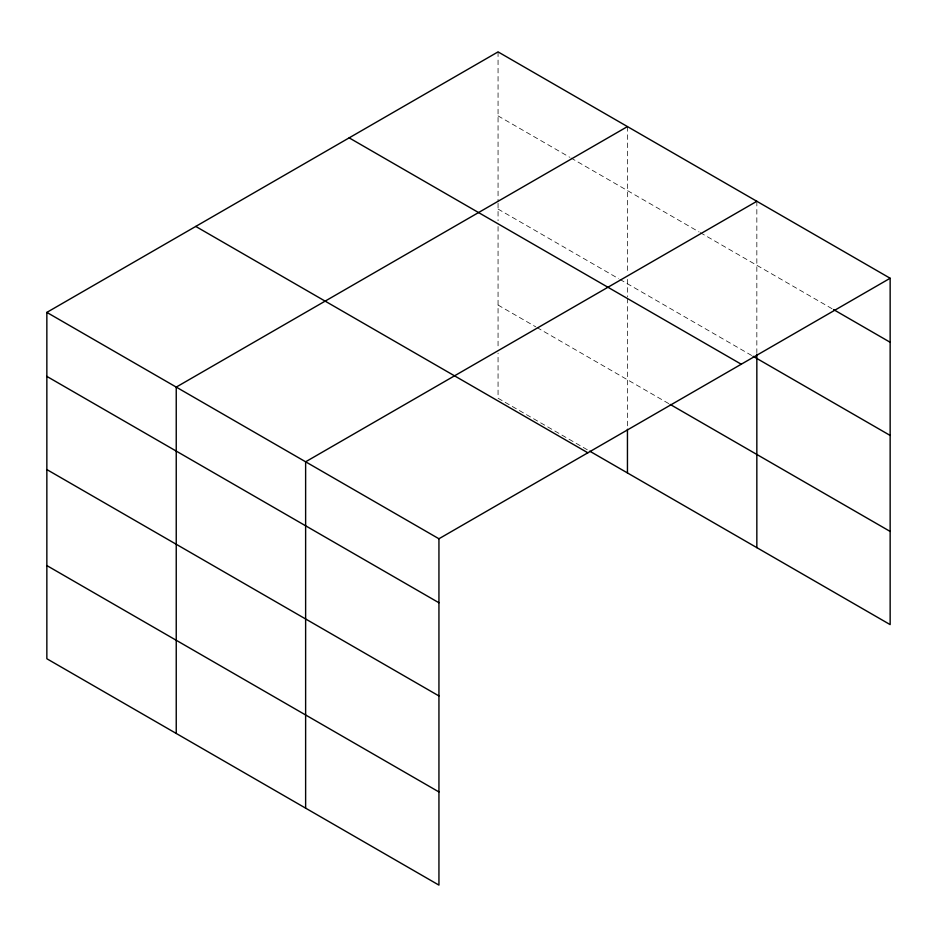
<?xml version="1.0" encoding="UTF-8"?>
<svg xmlns="http://www.w3.org/2000/svg" width="937" height="937" viewBox="0 0 937 937"><rect width="100%" height="100%" fill="white"/><g stroke="black" fill="none" stroke-linecap="round" stroke-linejoin="round"><path stroke-width="0.7" stroke-dasharray="4.68 3.51" d="M498.062 115.895L569.661 157.229M570.926 157.955L699.061 231.931M700.314 232.657L832.302 308.859M498.062 209.068L618.654 278.687M619.919 279.413L751.814 355.568M498.062 305.064L535.753 326.826M537.006 327.552L668.901 403.695M587.253 449.725L498.062 398.237L498.062 353.108M756.838 201.291L756.838 352.652M627.45 126.589L627.45 273.581M627.45 279.402L627.45 296.853M627.45 298.317L627.45 427.811M498.062 51.886L498.062 201.783M498.062 203.247L498.062 220.699M498.062 226.52L498.062 347.287"/><path stroke-width="1.41" d="M890.15 278.254L498.062 51.886L46.85 312.396L46.85 658.746L438.938 885.114L438.938 538.763L890.15 278.254L890.15 624.604L589.76 451.177M627.45 126.589L176.238 387.098L176.238 733.448M756.838 201.291L305.626 461.8L305.626 808.151M833.555 309.585L890.15 342.263M753.067 356.294L890.15 435.436M349.161 137.856L741.249 364.224M670.166 404.421L890.15 531.431M195.751 226.426L587.839 452.794M46.85 312.396L438.938 538.763M46.85 376.393L438.938 602.76M46.85 469.566L438.938 695.945M46.85 565.573L438.938 791.941M756.838 354.104L756.838 547.641M627.45 429.263L627.45 472.939"/></g></svg>
